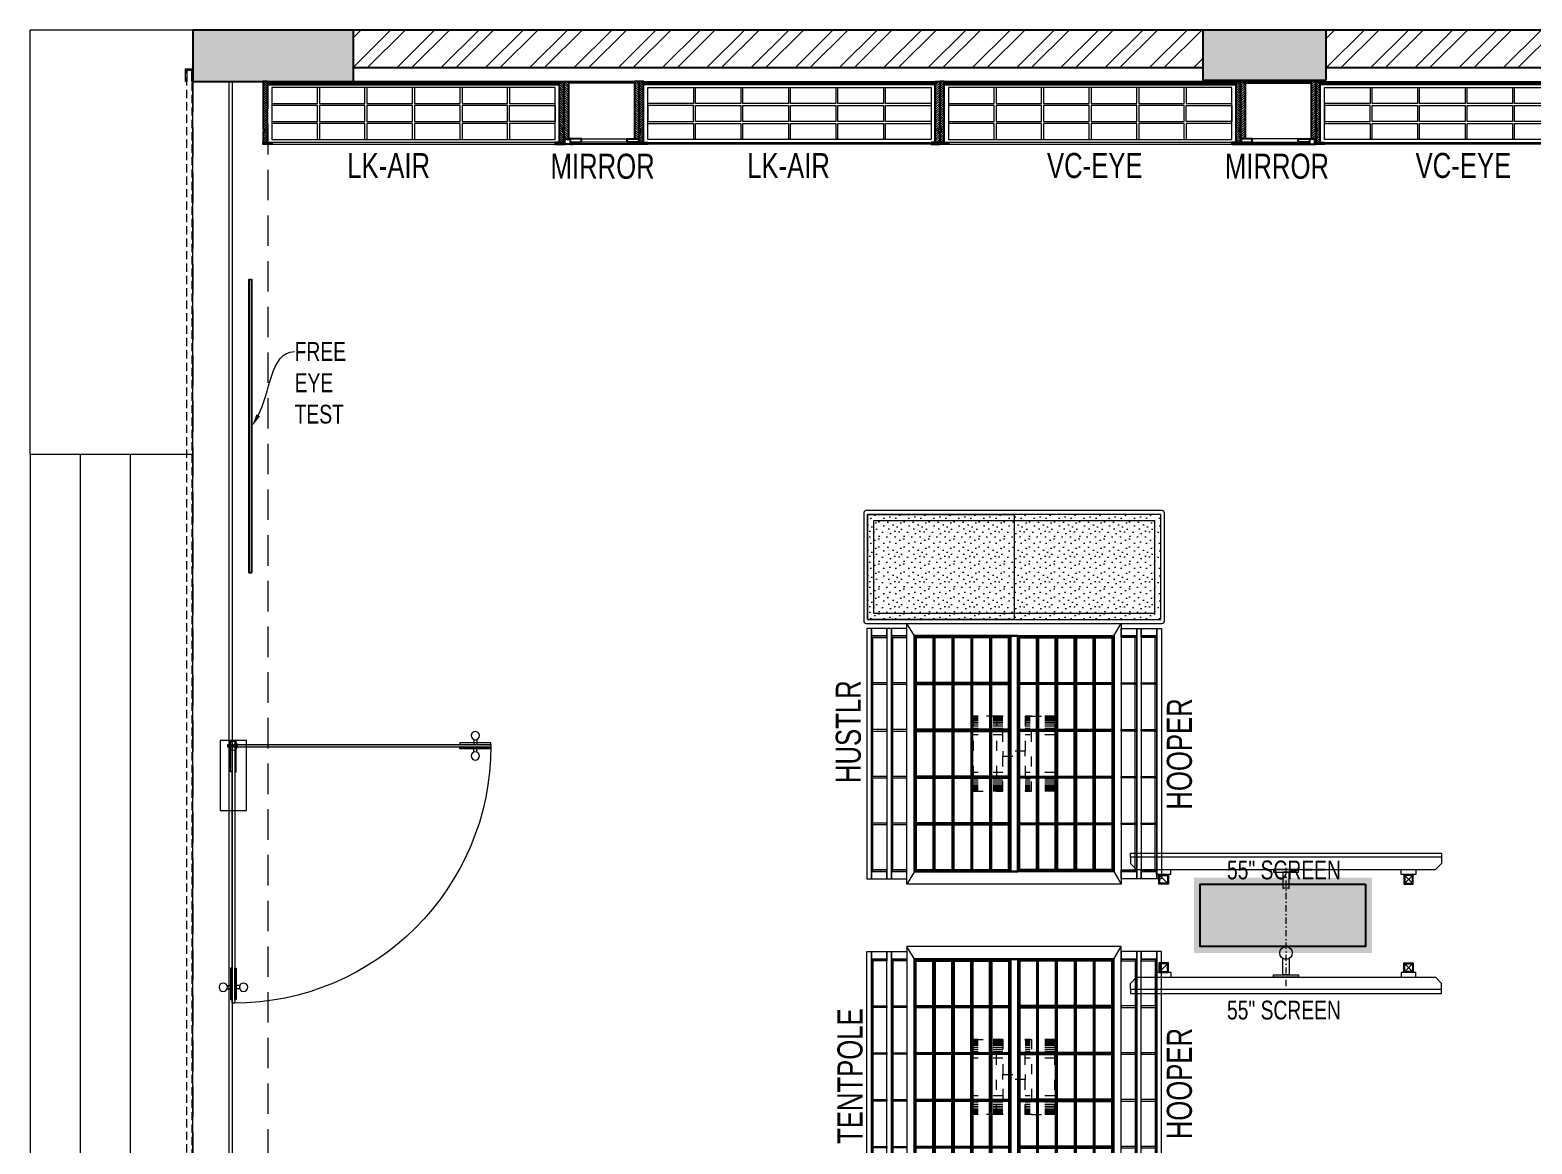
# Model space of a CAD drawing. Header units: feet. Extents: x 9718581 to 9729331, y -7058915 to -7051384.
# Drawn here: x 9718581 to 9724574, y -7055831 to -7051385 of the extents above; entities that cross this region are included whole.
import ezdxf
from ezdxf import colors
from ezdxf.entities.mleader import LeaderData, LeaderLine
from ezdxf.math import Vec2, Vec3

# ---------------------------------------------------------------- set-up
doc = ezdxf.new("R2010")
doc.units = ezdxf.units.FT
doc.header["$LTSCALE"] = 33
doc.header["$MEASUREMENT"] = 0
for name, pattern in [('ACAD_ISO03W100', [30, 12, -18]), ('DASHDOT2', [0.5, 0.25, -0.125, 0, -0.125]), ('HIDDEN', [9.524999999999995, 6.349999999999997, -3.174999999999998]), ('HIDDEN2', [4.7624999999999975, 3.174999999999998, -1.587499999999999]), ('HIDDENX2', [0.75, 0.5, -0.25])]:
    doc.linetypes.add(name, pattern=pattern)
for name, color, linetype, lineweight in [('A-Glazing', 4, 'Continuous', 20), ('A-shutter', 8, 'Continuous', 18), ('A-WALL HATCH', 251, 'Continuous', 0), ('beam', 90, 'Continuous', 9), ('column hatch', 5, 'Continuous', 0), ('Glazing', 141, 'Continuous', 15), ('LENS-DIM', 252, 'Continuous', 5), ('LENS-HATCH', 251, 'Continuous', 5), ('LENS-TEXT', 31, 'Continuous', 5), ('LENS_DIMENSION', 193, 'Continuous', 0), ('LENS_TEXT', 31, 'Continuous', 5), ('LK-EQPMT', 3, 'Continuous', 18), ('LK-FF&E FLOOR', 1, 'Continuous', 9), ('LK-FF&E WALL', 1, 'Continuous', 9), ('LK-IT', 3, 'Continuous', 18), ('LK-MIRROR', 133, 'Continuous', 13), ('LN-ELEVATION-1', 81, 'Continuous', 25), ('LN-ELEVATION-2', 103, 'Continuous', 20), ('LN-ELEVATION-3', 125, 'Continuous', 18), ('LN-ELEVATION-4', 145, 'Continuous', 13), ('LN-ELEVATION-5', 167, 'Continuous', 5), ('LN-HATCH', 251, 'Continuous', 0), ('PLANO-TXT', 252, 'Continuous', 5), ('rolling shutter', 1, 'Continuous', 5), ('Steps', 4, 'Continuous', 9)]:
    doc.layers.add(name, color=color, linetype=linetype, lineweight=lineweight)
doc.layers.add('A-WALL', color=1, linetype='Continuous')
doc.layers.add('column', color=10, linetype='Continuous')
doc.styles.add('LK TXT', font='GILC____.TTF', dxfattribs={"height": 100})
doc.styles.get("Standard").update_dxf_attribs({"font": 'GILC____.TTF'})
pattern_1 = [(45, (7858054.083674966, 3504049.203216764), (-4.490128060534575, 4.490128060534575), [])]

# ---------------------------------------------------------------- blocks, each defined once
blk = doc.blocks.new('*U34')
at = {"layer": 'A-shutter', "color": 5, "ltscale": 10}
for points in [[(41037660.43621528, -1561539.224195756), (41037660.43621535, -1561544.224195756), (41037615.43621534, -1561544.224196196), (41037615.43621554, -1561564.224196195), (41037660.43621553, -1561564.224195763), (41037660.43621558, -1561569.224195756), (41037610.43621558, -1561569.22419624), (41037610.43621528, -1561539.22419624)], [(41043968.43621528, -1561539.224195756), (41043968.43621523, -1561544.224195756), (41044013.43621523, -1561544.224196196), (41044013.43621503, -1561564.224196195), (41043968.43621503, -1561564.224195763), (41043968.43621499, -1561569.224195756), (41044018.43621499, -1561569.22419624), (41044018.43621528, -1561539.22419624)]]:
    blk.add_lwpolyline(points, close=True, dxfattribs=at)
at = {"layer": 'A-shutter', "color": 5, "linetype": 'HIDDENX2', "ltscale": 2}
blk.add_lwpolyline([(41037615.43621515, -1561544.224196389), (41037615.43621534, -1561564.224196389), (41044013.43621523, -1561564.224191636), (41044013.43621503, -1561544.224191635)], close=True, dxfattribs=at)
blk = doc.blocks.new('A$C1e310292')
at = {"layer": 'A-WALL HATCH'}
h = blk.add_hatch(dxfattribs=at)
h.set_pattern_fill('ANSI32', color=256, scale=333)
h.set_pattern_definition([(45, (-4280815.400239313, 5463905.176563238), (-88.29995930067012, 88.29995930067012), []), (45, (-4280756.533599877, 5463905.176563238), (-88.29995930067012, 88.29995930067012), [])])
h.paths.add_polyline_path([(-450, 0), (-450, 150), (-4635, 150), (-4635, 0)])
h.paths.add_polyline_path([(-4845, 807), (-4845, 415), (-4695, 415), (-4695, 957), (-8290, 957), (-8290, 807)])
h.paths.add_polyline_path([(0, 210), (0, 3920), (-150, 3920), (-150, 210)])
h.paths.add_polyline_path([(0, 4170), (0, 5835), (-150, 5835), (-150, 4170)])
h.paths.add_polyline_path([(-456, 7380), (-456, 7530), (-4408, 7530), (-4408, 7380)])
h.paths.add_polyline_path([(-4900, 7380), (-4900, 7530), (-8290, 7530), (-8290, 7380)])
at = {"layer": 'column hatch'}
h = blk.add_hatch(color=251, dxfattribs=at)
h.dxf.hatch_style = 1
h.paths.add_polyline_path([(-4251, 3872), (-4251, 4122), (-4911, 4122), (-4911, 3872)])
h.paths.add_polyline_path([(0, 3920), (0, 4170), (-465, 4170), (-465, 3920)])
h.paths.add_polyline_path([(0, 0), (0, 210), (-450, 210), (-450, 0)])
h.paths.add_polyline_path([(-4635, 0), (-4635, 415), (-4845, 415), (-4845, 0)])
h.paths.add_polyline_path([(-8290, 807), (-8290, 1017), (-8930, 1017), (-8930, 807)])
h.paths.add_polyline_path([(-8290, 7325), (-8290, 7530), (-8930, 7530), (-8930, 7325)])
h.paths.add_polyline_path([(-4408, 7330), (-4408, 7530), (-4900, 7530), (-4900, 7330)])
at = {"layer": 'A-WALL'}
for p, q in [((0, 7530), (-8930, 7530)), ((-8290, 7380), (-4900, 7380)), ((-4408, 7380), (-456, 7380))]:
    blk.add_line(p, q, dxfattribs=at)
at = {"layer": 'beam', "linetype": 'HIDDEN', "ltscale": 0.58}
blk.add_lwpolyline([(-8930, 1017), (-8630, 1017), (-8630, 7325), (-8930, 7325)], close=True, dxfattribs=at)
at = {"layer": 'column'}
for p, q in [((-8930, 7530), (-8930, 7325)), ((-8290, 7325), (-8290, 7530)), ((-4900, 7530), (-4900, 7330)), ((-4408, 7330), (-4408, 7530)), ((-8930, 7325), (-8290, 7325)), ((-4900, 7330), (-4408, 7330))]:
    blk.add_line(p, q, dxfattribs=at)
blk.add_lwpolyline([(-4251, 4122), (-4251, 3872), (-4911, 3872), (-4911, 4122)], close=True, dxfattribs=at)
at = {"layer": 'Steps'}
for p, q in [((-9580, 5836.5), (-9580, 7530)), ((-8930, 7530), (-9580, 7530)), ((-8930, 1017), (-8930, 7325)), ((-9580, 5836.5), (-9580, 2241.5)), ((-8930, 5836.5), (-9580, 5836.5)), ((-9380, 5836.5), (-9380, 2241.5)), ((-9180, 5836.5), (-9180, 2241.5))]:
    blk.add_line(p, q, dxfattribs=at)
at = {"layer": 'rolling shutter', "color": 2, "xscale": -1, "rotation": 269.9999999999481}
blk.add_blockref('*U34', (1552609.224158607, -41036643.43621669), dxfattribs=at)
blk = doc.blocks.new('Entrance Door')
at = {"layer": 'Glazing', "ltscale": 111}
blk.add_hatch(color=256, dxfattribs=at).paths.add_polyline_path([(17.99099473876413, -34.75129568565171), (17.99099471291993, -1235.012101864617), (29.99849322240334, -1235.012195329997), (29.99849322240334, -34.75138915103162)])
at = {"layer": 'Glazing'}
for p, q in [((29.99849322240334, -54.24734310340136), (17.99099473806563, -66.24716577748768)), ((1117.775263165938, -31.3346381203155), (1117.775025084265, -54.25531062064692)), ((1117.775263165938, -89.17729233740828), (1117.775025084265, -66.25661983713508)), ((1132.77213879826, -31.33470794110326), (1132.771900715655, -54.25546639628009)), ((1132.77213879826, -89.17722251662055), (1132.771900715655, -66.2564640614437))]:
    blk.add_line(p, q, dxfattribs=at)
at = {"layer": 'Glazing', "ltscale": 44}
for p, q in [((-4.928782706614583, -1156.278586057422), (17.99197574856225, -1156.278824140027)), ((52.91827064182143, -1156.278586057422), (29.99751218652818, -1156.278824140027)), ((-4.928852527402341, -1171.275461689627), (17.99181997287087, -1171.2756997713)), ((52.9183404626092, -1171.275461689627), (29.99766796233598, -1171.2756997713))]:
    blk.add_line(p, q, dxfattribs=at)
at = {"layer": 'Glazing'}
for points in [[(319.9964879566105, -120.4965872626635), (-0.0010125414701179, -120.4940636975807), (0, 0), (319.9975004981971, -0.0025235651992261)], [(-0.0005530033959076, -66.24703149788547), (142.4697654945776, -66.24851136631332), (142.4696876067901, -73.7469491820084), (-0.0006308857118711, -73.74493611505022)], [(-0.000459537957795, -54.24703149817651), (142.4698589600157, -54.24851136654615), (142.4699368478032, -46.75007355085108), (-0.0003816557582468, -46.74912688095355)], [(1180.761804669629, -66.25596487795701), (1038.291486171656, -66.25448500947095), (1038.291408283869, -73.75292282516602), (1180.76172678743, -73.75386949512176)], [(1180.761898134951, -54.25596522906563), (1038.291579637094, -54.25448536057956), (1038.291657524765, -46.75604754488449), (1180.761976017267, -46.75806061184267)]]:
    blk.add_lwpolyline(points, close=True, dxfattribs=at)
at = {"layer": 'Glazing', "ltscale": 222}
blk.add_lwpolyline([(-1.50121477281209, -66.24702211975818), (1198.759591404232, -66.24725445284275), (1198.75968486967, -54.247254453192), (-1.501121307373978, -54.24702212004922)], close=True, dxfattribs=at)
at = {"layer": 'Glazing', "ltscale": 111}
blk.add_lwpolyline([(17.99099473876413, -34.75129568565171), (17.99099471291993, -1235.012101864617), (29.99849322240334, -1235.012195329997), (29.99849322240334, -34.75138915103162)], close=True, dxfattribs=at)
at = {"layer": 'Glazing', "ltscale": 44}
for points in [[(17.99247458123136, -1092.541783366585), (17.99099471291993, -1235.012101864617), (10.49255689710844, -1235.012023976829), (10.49456996412482, -1092.541705484386)], [(29.99701335385907, -1092.541783366585), (29.99849322240334, -1235.012101864617), (37.49693103798199, -1235.012023976829), (37.49491797096562, -1092.541705484386)]]:
    blk.add_lwpolyline(points, close=True, dxfattribs=at)
at = {"layer": 'Glazing'}
for centre, radius in [((1125.273782239877, -13.88121893891366), 18.99604246742586), ((23.99449473957066, -58.74634342861828), 19.75098521342749), ((1125.273782239877, -106.6307115188101), 18.99604246742586)]:
    blk.add_circle(centre, radius, dxfattribs=at)
at = {"layer": 'Glazing', "ltscale": 44}
for centre in [(-22.38227170880418, -1163.77694261563), (70.37175964389462, -1163.77694261563)]:
    blk.add_circle(centre, 18.99604246742586, dxfattribs=at)
at = {"layer": 'Glazing', "ltscale": 222}
blk.add_arc((23.99474398011808, -60.24725444044452), 1174.764894121221, 270, 359.9995537331821, dxfattribs=at)
blk = doc.blocks.new('MIRROR')
at = {"layer": 'LN-HATCH', "ltscale": 0.5}
h = blk.add_hatch(dxfattribs=at)
h.set_pattern_fill('ANSI31', color=256, scale=2)
h.set_pattern_definition([(45, (4060433.741624544, 1708720.786904081), (-4.490128060534575, 4.490128060534575), [])])
h.paths.add_polyline_path([(212.944788963403, 101.3407590774622), (230.944788963403, 101.3407590774622), (230.944788963403, -127.6592409225377), (212.944788963403, -127.6592409225377)])
h.paths.add_polyline_path([(230.944788963403, 95.34075907746227), (494.9447889634027, 95.34075907746227), (494.9447889634027, 101.3407590774622), (230.944788963403, 101.3407590774622)])
h.paths.add_polyline_path([(512.9447889634027, 101.3407590774622), (494.9447889634027, 101.3407590774622), (494.9447889634027, -127.6592409225377), (512.9447889634027, -127.6592409225377)])
at = {"layer": 'Defpoints'}
blk.add_lwpolyline([(512.9447889634027, 101.3407590774622), (212.944788963403, 101.3407590774622), (212.944788963403, -148.6592409225377), (512.9447889634027, -148.6592409225377)], close=True, dxfattribs=at)
at = {"layer": 'LN-ELEVATION-1'}
for points in [[(212.944788963403, 101.3407590774622), (230.944788963403, 101.3407590774622), (230.944788963403, -127.6592409225377), (212.944788963403, -127.6592409225377)], [(230.944788963403, 95.34075907746227), (494.9447889634027, 95.34075907746227), (494.9447889634027, 101.3407590774622), (230.944788963403, 101.3407590774622)], [(512.9447889634027, 101.3407590774622), (494.9447889634027, 101.3407590774622), (494.9447889634027, -127.6592409225377), (512.9447889634027, -127.6592409225377)], [(259.944788963403, -141.6592409225377), (259.944788963403, -127.6592409225377), (214.944788963403, -127.6592409225377), (214.944788963403, -148.6592409225377), (223.944788963403, -148.6592409225377), (223.944788963403, -147.1592409225377), (216.444788963403, -147.1592409225377), (216.444788963403, -141.6592409225377)], [(442.944788963403, -141.6592409225377), (442.944788963403, -127.6592409225377), (487.9447889634028, -127.6592409225377), (487.9447889634028, -148.6592409225377), (478.9447889634026, -148.6592409225377), (478.9447889634026, -147.1592409225377), (486.4447889634027, -147.1592409225377), (486.4447889634027, -141.6592409225377)], [(504.944788963403, -148.6592409225377), (504.944788963403, -147.1592409225377), (509.444788963403, -147.1592409225377), (509.444788963403, -129.1592409225377), (487.9447889634028, -129.1592409225377), (487.9447889634028, -127.6592409225377), (510.9447889634028, -127.6592409225377), (510.9447889634028, -148.6592409225377)]]:
    blk.add_lwpolyline(points, close=True, dxfattribs=at)
at = {"layer": 'LN-ELEVATION-2', "color": 4, "lineweight": 0}
blk.add_lwpolyline([(216.444788963403, -141.6592409225377), (486.4447889634027, -141.6592409225377), (486.4447889634027, -147.1592409225377), (216.444788963403, -147.1592409225377)], close=True, dxfattribs=at)
at = {"layer": 'LN-ELEVATION-2'}
blk.add_lwpolyline([(259.944788963403, -141.6592409225377), (442.944788963403, -141.6592409225377), (442.944788963403, -127.6592409225377), (259.944788963403, -127.6592409225377)], close=True, dxfattribs=at)
at = {"layer": 'LN-ELEVATION-4', "ltscale": 0.5}
blk.add_line((478.9447889634026, -148.6592409225377), (223.944788963403, -148.6592409225377), dxfattribs=at)
blk = doc.blocks.new('ffgd')
at = {"layer": 'LN-ELEVATION-4', "linetype": 'ACAD_ISO03W100', "ltscale": 0.1}
blk.add_lwpolyline([(0, 47.31184294237753), (0, -41.46233547315932), (-20, -41.46233547315932), (-20, 47.31184294237753)], close=True, dxfattribs=at)
at = {"layer": 'LN-ELEVATION-5', "linetype": 'ACAD_ISO03W100', "ltscale": 0.1}
for p, q in [((-159.8999999999068, 165.715584376594), (-159.8999999999068, 47.31184294237753)), ((-159.6999999997206, 165.715584376594), (-159.6999999997206, 47.31184294237753)), ((-159.3999999999068, 165.715584376594), (-159.3999999999068, 47.31184294237753)), ((-159, 165.715584376594), (-159, 47.31184294237753)), ((-158.5, 165.715584376594), (-158.5, 47.31184294237753)), ((-157.8999999999068, 165.715584376594), (-157.8999999999068, 47.31184294237753)), ((-157.1000000000931, 165.715584376594), (-157.1000000000931, 47.31184294237753)), ((-156.1000000000931, 165.715584376594), (-156.1000000000931, 47.31184294237753)), ((-154.1000000000931, 165.715584376594), (-154.1000000000931, 47.31184294237753)), ((-151.1000000000931, 165.715584376594), (-151.1000000000931, 47.31184294237753)), ((-146.1000000000931, 165.715584376594), (-146.1000000000931, 47.31184294237753)), ((-141.1000000000931, 165.715584376594), (-141.1000000000931, 47.31184294237753)), ((-135.1000000000931, 165.715584376594), (-135.1000000000931, 47.31184294237753)), ((-128.1000000000931, 165.715584376594), (-128.1000000000931, 47.31184294237753)), ((-120.1000000000931, 165.715584376594), (-120.1000000000931, 47.31184294237753)), ((-111.1000000000931, 165.715584376594), (-111.1000000000931, 47.31184294237753)), ((-102.1000000000931, 165.715584376594), (-102.1000000000931, 47.31184294237753)), ((-85, 165.715584376594), (-85, 47.31184294237753)), ((65, 165.715584376594), (65, 47.31184294237753)), ((82.10000000009315, 165.715584376594), (82.10000000009315, 47.31184294237753)), ((91.10000000009312, 165.715584376594), (91.10000000009312, 47.31184294237753)), ((100.1000000000931, 165.715584376594), (100.1000000000931, 47.31184294237753)), ((108.1000000000931, 165.715584376594), (108.1000000000931, 47.31184294237753)), ((115.1000000000931, 165.715584376594), (115.1000000000931, 47.31184294237753)), ((121.1000000000931, 165.715584376594), (121.1000000000931, 47.31184294237753)), ((126.1000000000931, 165.715584376594), (126.1000000000931, 47.31184294237753)), ((131.1000000000931, 165.715584376594), (131.1000000000931, 47.31184294237753)), ((134.1000000000931, 165.715584376594), (134.1000000000931, 47.31184294237753)), ((136.1000000000931, 165.715584376594), (136.1000000000931, 47.31184294237753)), ((137.1000000000931, 165.715584376594), (137.1000000000931, 47.31184294237753)), ((137.8999999999068, 165.715584376594), (137.8999999999068, 47.31184294237753)), ((138.5, 165.715584376594), (138.5, 47.31184294237753)), ((139, 165.715584376594), (139, 47.31184294237753)), ((139.3999999999067, 165.715584376594), (139.3999999999067, 47.31184294237753)), ((139.6999999997206, 165.715584376594), (139.6999999997206, 47.31184294237753)), ((139.8999999999068, 165.715584376594), (139.8999999999068, 47.31184294237753)), ((-159.8999999999068, -41.46233547315932), (-159.8999999999068, -159.8660769073758)), ((-159.6999999997206, -41.46233547315932), (-159.6999999997206, -159.8660769073758)), ((-159.3999999999068, -41.46233547315932), (-159.3999999999068, -159.8660769073758)), ((-159, -41.46233547315932), (-159, -159.8660769073758)), ((-158.5, -41.46233547315932), (-158.5, -159.8660769073758)), ((-157.8999999999068, -41.46233547315932), (-157.8999999999068, -159.8660769073758)), ((-157.1000000000931, -41.46233547315932), (-157.1000000000931, -159.8660769073758)), ((-156.1000000000931, -41.46233547315932), (-156.1000000000931, -159.8660769073758)), ((-154.1000000000931, -41.46233547315932), (-154.1000000000931, -159.8660769073758)), ((-151.1000000000931, -41.46233547315932), (-151.1000000000931, -159.8660769073758)), ((-146.1000000000931, -41.46233547315932), (-146.1000000000931, -159.8660769073758)), ((-141.1000000000931, -41.46233547315932), (-141.1000000000931, -159.8660769073758)), ((-135.1000000000931, -41.46233547315932), (-135.1000000000931, -159.8660769073758)), ((-128.1000000000931, -41.46233547315932), (-128.1000000000931, -159.8660769073758)), ((-120.1000000000931, -41.46233547315932), (-120.1000000000931, -159.8660769073758)), ((-111.1000000000931, -41.46233547315932), (-111.1000000000931, -159.8660769073758)), ((-102.1000000000931, -41.46233547315932), (-102.1000000000931, -159.8660769073758)), ((-85, -41.46233547315932), (-85, -159.8660769073758)), ((65, -41.46233547315932), (65, -159.8660769073758)), ((82.10000000009315, -41.46233547315932), (82.10000000009315, -159.8660769073758)), ((91.10000000009312, -41.46233547315932), (91.10000000009312, -159.8660769073758)), ((100.1000000000931, -41.46233547315932), (100.1000000000931, -159.8660769073758)), ((108.1000000000931, -41.46233547315932), (108.1000000000931, -159.8660769073758)), ((115.1000000000931, -41.46233547315932), (115.1000000000931, -159.8660769073758)), ((121.1000000000931, -41.46233547315932), (121.1000000000931, -159.8660769073758)), ((126.1000000000931, -41.46233547315932), (126.1000000000931, -159.8660769073758)), ((131.1000000000931, -41.46233547315932), (131.1000000000931, -159.8660769073758)), ((134.1000000000931, -41.46233547315932), (134.1000000000931, -159.8660769073758)), ((136.1000000000931, -41.46233547315932), (136.1000000000931, -159.8660769073758)), ((137.1000000000931, -41.46233547315932), (137.1000000000931, -159.8660769073758)), ((137.8999999999068, -41.46233547315932), (137.8999999999068, -159.8660769073758)), ((138.5, -41.46233547315932), (138.5, -159.8660769073758)), ((139, -41.46233547315932), (139, -159.8660769073758)), ((139.3999999999067, -41.46233547315932), (139.3999999999067, -159.8660769073758)), ((139.6999999997206, -41.46233547315932), (139.6999999997206, -159.8660769073758)), ((139.8999999999068, -41.46233547315932), (139.8999999999068, -159.8660769073758))]:
    blk.add_line(p, q, dxfattribs=at)
for points in [[(140, 72.9897628070321), (140, 165.715584376594), (-160, 165.715584376594), (-160, 72.9897628070321)], [(140, -67.14025533781387), (140, -159.8660769073758), (-160, -159.8660769073758), (-160, -67.14025533781387)]]:
    blk.add_lwpolyline(points, dxfattribs=at)
for points in [[(140, 72.9897628070321), (140, 47.31184294237753), (-160, 47.31184294237753), (-160, 72.9897628070321)], [(140, -41.46233547315932), (140, -67.14025533781387), (-160, -67.14025533781387), (-160, -41.46233547315932)]]:
    blk.add_lwpolyline(points, close=True, dxfattribs=at)
blk = doc.blocks.new('EURO 1040 x 1175')
at = {"layer": 'LN-ELEVATION-1'}
for points in [[(-470, -327.434990927577), (470, -327.434990927577), (470, 467.5650090724229), (-470, 467.5650090724229)], [(-470, 85.06500907242298), (470, 85.06500907242298), (470, 467.5650090724229), (-470, 467.5650090724229)], [(-283.2000000029802, 85.06500907242298), (-277.2000000029802, 85.06500907242298), (-277.2000000029802, 467.5650090724229), (-283.2000000029802, 467.5650090724229)], [(-96.40000000596046, 85.06500907242298), (-90.40000000596045, 85.06500907242298), (-90.40000000596045, 467.5650090724229), (-96.40000000596046, 467.5650090724229)], [(90.3999999910593, 85.06500907242298), (96.3999999910593, 85.06500907242298), (96.3999999910593, 467.5650090724229), (90.3999999910593, 467.5650090724229)], [(277.1999999880791, 85.06500907242298), (283.1999999880791, 85.06500907242298), (283.1999999880791, 467.5650090724229), (277.1999999880791, 467.5650090724229)], [(-470.0000000149008, 386.565009072423), (-283.2000000029802, 386.565009072423), (-283.2000000029802, 392.565009072423), (-470.0000000149008, 392.565009072423)], [(-277.2000000178814, 386.565009072423), (-96.40000000596046, 386.565009072423), (-96.40000000596046, 392.565009072423), (-277.2000000178814, 392.565009072423)], [(-90.40000002086165, 386.565009072423), (90.3999999910593, 386.565009072423), (90.3999999910593, 392.565009072423), (-90.40000002086165, 392.565009072423)], [(96.39999997615817, 386.565009072423), (277.1999999880791, 386.565009072423), (277.1999999880791, 392.565009072423), (96.39999997615817, 392.565009072423)], [(283.1999999880791, 386.565009072423), (470, 386.565009072423), (470, 392.565009072423), (283.1999999880791, 392.565009072423)], [(-470.0000000149008, 311.190009072423), (-283.2000000029802, 311.190009072423), (-283.2000000029802, 317.190009072423), (-470.0000000149008, 317.190009072423)], [(-277.2000000178814, 311.190009072423), (-96.40000000596046, 311.190009072423), (-96.40000000596046, 317.190009072423), (-277.2000000178814, 317.190009072423)], [(-90.40000002086165, 311.190009072423), (90.3999999910593, 311.190009072423), (90.3999999910593, 317.190009072423), (-90.40000002086165, 317.190009072423)], [(96.39999997615817, 311.190009072423), (277.1999999880791, 311.190009072423), (277.1999999880791, 317.190009072423), (96.39999997615817, 317.190009072423)], [(283.1999999880791, 311.190009072423), (470, 311.190009072423), (470, 317.190009072423), (283.1999999880791, 317.190009072423)], [(-470.0000000149008, 235.815009072423), (-283.2000000029802, 235.815009072423), (-283.2000000029802, 241.815009072423), (-470.0000000149008, 241.815009072423)], [(-277.2000000178814, 235.815009072423), (-96.40000000596046, 235.815009072423), (-96.40000000596046, 241.815009072423), (-277.2000000178814, 241.815009072423)], [(-90.40000002086165, 235.815009072423), (90.3999999910593, 235.815009072423), (90.3999999910593, 241.815009072423), (-90.40000002086165, 241.815009072423)], [(96.39999997615817, 235.815009072423), (277.1999999880791, 235.815009072423), (277.1999999880791, 241.815009072423), (96.39999997615817, 241.815009072423)], [(283.1999999880791, 235.815009072423), (470, 235.815009072423), (470, 241.815009072423), (283.1999999880791, 241.815009072423)], [(-470.0000000149008, 160.440009072423), (-283.2000000029802, 160.440009072423), (-283.2000000029802, 166.440009072423), (-470.0000000149008, 166.440009072423)], [(-277.2000000178814, 160.440009072423), (-96.40000000596046, 160.440009072423), (-96.40000000596046, 166.440009072423), (-277.2000000178814, 166.440009072423)], [(-90.40000002086165, 160.440009072423), (90.3999999910593, 160.440009072423), (90.3999999910593, 166.440009072423), (-90.40000002086165, 166.440009072423)], [(96.39999997615817, 160.440009072423), (277.1999999880791, 160.440009072423), (277.1999999880791, 166.440009072423), (96.39999997615817, 166.440009072423)], [(283.1999999880791, 160.440009072423), (470, 160.440009072423), (470, 166.440009072423), (283.1999999880791, 166.440009072423)], [(-470, 85.06500907242298), (470, 85.06500907242298), (470, 55.06500907242298), (-470, 55.06500907242298)], [(-470, 55.06500907242298), (470, 55.06500907242298), (470, -327.434990927577), (-470, -327.434990927577)], [(-283.2000000029802, 55.06500907242298), (-277.2000000029802, 55.06500907242298), (-277.2000000029802, -327.434990927577), (-283.2000000029802, -327.434990927577)], [(-96.40000000596046, 55.06500907242298), (-90.40000000596045, 55.06500907242298), (-90.40000000596045, -327.434990927577), (-96.40000000596046, -327.434990927577)], [(90.3999999910593, 55.06500907242298), (96.3999999910593, 55.06500907242298), (96.3999999910593, -327.434990927577), (90.3999999910593, -327.434990927577)], [(277.1999999880791, 55.06500907242298), (283.1999999880791, 55.06500907242298), (283.1999999880791, -327.434990927577), (277.1999999880791, -327.434990927577)], [(-470.0000000149008, -20.30999092757702), (-283.2000000029802, -20.30999092757702), (-283.2000000029802, -26.30999092757702), (-470.0000000149008, -26.30999092757702)], [(-277.2000000178814, -20.30999092757702), (-96.40000000596046, -20.30999092757702), (-96.40000000596046, -26.30999092757702), (-277.2000000178814, -26.30999092757702)], [(-90.40000002086165, -20.30999092757702), (90.3999999910593, -20.30999092757702), (90.3999999910593, -26.30999092757702), (-90.40000002086165, -26.30999092757702)], [(96.39999997615817, -20.30999092757702), (277.1999999880791, -20.30999092757702), (277.1999999880791, -26.30999092757702), (96.39999997615817, -26.30999092757702)], [(283.1999999880791, -20.30999092757702), (470, -20.30999092757702), (470, -26.30999092757702), (283.1999999880791, -26.30999092757702)], [(-470.0000000149008, -95.68499092757702), (-283.2000000029802, -95.68499092757702), (-283.2000000029802, -101.684990927577), (-470.0000000149008, -101.684990927577)], [(-277.2000000178814, -95.68499092757702), (-96.40000000596046, -95.68499092757702), (-96.40000000596046, -101.684990927577), (-277.2000000178814, -101.684990927577)], [(-90.40000002086165, -95.68499092757702), (90.3999999910593, -95.68499092757702), (90.3999999910593, -101.684990927577), (-90.40000002086165, -101.684990927577)], [(96.39999997615817, -95.68499092757702), (277.1999999880791, -95.68499092757702), (277.1999999880791, -101.684990927577), (96.39999997615817, -101.684990927577)], [(283.1999999880791, -95.68499092757702), (470, -95.68499092757702), (470, -101.684990927577), (283.1999999880791, -101.684990927577)], [(-470.0000000149008, -171.059990927577), (-283.2000000029802, -171.059990927577), (-283.2000000029802, -177.059990927577), (-470.0000000149008, -177.059990927577)], [(-277.2000000178814, -171.059990927577), (-96.40000000596046, -171.059990927577), (-96.40000000596046, -177.059990927577), (-277.2000000178814, -177.059990927577)], [(-90.40000002086165, -171.059990927577), (90.3999999910593, -171.059990927577), (90.3999999910593, -177.059990927577), (-90.40000002086165, -177.059990927577)], [(96.39999997615817, -171.059990927577), (277.1999999880791, -171.059990927577), (277.1999999880791, -177.059990927577), (96.39999997615817, -177.059990927577)], [(283.1999999880791, -171.059990927577), (470, -171.059990927577), (470, -177.059990927577), (283.1999999880791, -177.059990927577)], [(-470.0000000149008, -246.434990927577), (-283.2000000029802, -246.434990927577), (-283.2000000029802, -252.434990927577), (-470.0000000149008, -252.434990927577)], [(-277.2000000178814, -246.434990927577), (-96.40000000596046, -246.434990927577), (-96.40000000596046, -252.434990927577), (-277.2000000178814, -252.434990927577)], [(-90.40000002086165, -246.434990927577), (90.3999999910593, -246.434990927577), (90.3999999910593, -252.434990927577), (-90.40000002086165, -252.434990927577)], [(96.39999997615817, -246.434990927577), (277.1999999880791, -246.434990927577), (277.1999999880791, -252.434990927577), (96.39999997615817, -252.434990927577)], [(283.1999999880791, -246.434990927577), (470, -246.434990927577), (470, -252.434990927577), (283.1999999880791, -252.434990927577)]]:
    blk.add_lwpolyline(points, close=True, dxfattribs=at)
for points in [[(-283.2000000029802, 461.5650090724228), (-464, 461.5650090724228), (-464, 317.190009072423)], [(-96.40000000596046, 461.5650090724228), (-277.2000000029802, 461.5650090724228)], [(90.3999999910593, 461.5650090724228), (-90.40000000596045, 461.5650090724228)], [(277.1999999880791, 461.5650090724228), (96.3999999910593, 461.5650090724228)], [(464, 317.190009072423), (464, 461.5650090724228), (283.1999999880791, 461.5650090724228)], [(-464, 311.190009072423), (-464, 241.815009072423)], [(464, 241.815009072423), (464, 311.190009072423)], [(-464, 235.815009072423), (-464, 166.440009072423)], [(464, 166.440009072423), (464, 235.815009072423)], [(-464, 160.440009072423), (-464, 91.06500907242297), (-283.2000000029802, 91.06500907242297)], [(283.1999999880791, 91.06500907242297), (464, 91.06500907242297), (464, 160.440009072423)], [(-277.2000000029802, 91.06500907242297), (-96.40000000596046, 91.06500907242297)], [(-90.40000000596045, 91.06500907242297), (90.3999999910593, 91.06500907242297)], [(96.3999999910593, 91.06500907242297), (277.1999999880791, 91.06500907242297)], [(-464, -20.30999092757702), (-464, 49.06500907242298), (-283.2000000029802, 49.06500907242298)], [(-277.2000000029802, 49.06500907242298), (-96.40000000596046, 49.06500907242298)], [(-90.40000000596045, 49.06500907242298), (90.3999999910593, 49.06500907242298)], [(96.3999999910593, 49.06500907242298), (277.1999999880791, 49.06500907242298)], [(283.1999999880791, 49.06500907242298), (464, 49.06500907242298), (464, -20.30999092757702)], [(-464, -95.68499092757702), (-464, -26.30999092757702)], [(464, -26.30999092757702), (464, -95.68499092757702)], [(-464, -171.059990927577), (-464, -101.684990927577)], [(464, -101.684990927577), (464, -171.059990927577)], [(-283.2000000029802, -321.434990927577), (-464, -321.434990927577), (-464, -177.059990927577)], [(464, -177.059990927577), (464, -321.434990927577), (283.1999999880791, -321.434990927577)], [(-96.40000000596046, -321.434990927577), (-277.2000000029802, -321.434990927577)], [(90.3999999910593, -321.434990927577), (-90.40000000596045, -321.434990927577)], [(277.1999999880791, -321.434990927577), (96.3999999910593, -321.434990927577)]]:
    blk.add_lwpolyline(points, dxfattribs=at)
at = {"layer": 'LN-ELEVATION-2'}
blk.add_lwpolyline([(-520, -357.434990927577), (520, -357.434990927577), (520, 497.5650090724228), (-520, 497.5650090724228)], close=True, dxfattribs=at)
for points in [[(-470, 467.5650090724229), (-520, 497.5650090724228)], [(470, 467.5650090724229), (520, 497.5650090724228)], [(-470, -327.434990927577), (-520, -357.434990927577)], [(470, -327.434990927577), (520, -357.434990927577)]]:
    blk.add_lwpolyline(points, dxfattribs=at)
at = {"layer": 'LN-ELEVATION-3'}
for points in [[(-500, 559.5650090724229), (500, 559.5650090724229), (500, 577.5650090724228), (-500, 577.5650090724228)], [(-500, 497.5650090724228), (-470, 497.5650090724228), (-470, 559.5650090724229), (-500, 559.5650090724229)], [(470, 497.5650090724228), (500, 497.5650090724228), (500, 559.5650090724229), (470, 559.5650090724229)], [(-500, -357.434990927577), (-470, -357.434990927577), (-470, -419.434990927577), (-500, -419.434990927577)], [(470, -357.434990927577), (500, -357.434990927577), (500, -419.434990927577), (470, -419.434990927577)], [(-500, -419.434990927577), (500, -419.434990927577), (500, -437.4349909275768), (-500, -437.4349909275768)]]:
    blk.add_lwpolyline(points, close=True, dxfattribs=at)
at = {"layer": 'LN-ELEVATION-4'}
for points in [[(-500, 639.5650090724228), (500, 639.5650090724228), (500, 657.565009072423), (-500, 657.565009072423)], [(-500, 577.5650090724228), (-470, 577.5650090724228), (-470, 639.5650090724228), (-500, 639.5650090724228)], [(470, 577.5650090724228), (500, 577.5650090724228), (500, 639.5650090724228), (470, 639.5650090724228)], [(-470, 497.5650090724228), (-464, 497.5650090724228), (-464, 559.5650090724229), (-470, 559.5650090724229)], [(-464, 553.565009072423), (-283.2000000029802, 553.565009072423), (-283.2000000029802, 559.5650090724229), (-464, 559.5650090724229)], [(-283.2000000029802, 497.5650090724228), (-277.2000000029802, 497.5650090724228), (-277.2000000029802, 559.5650090724229), (-283.2000000029802, 559.5650090724229)], [(-277.2000000029802, 553.565009072423), (-96.40000000596046, 553.565009072423), (-96.40000000596046, 559.5650090724229), (-277.2000000029802, 559.5650090724229)], [(-96.40000000596046, 497.5650090724228), (-90.40000000596045, 497.5650090724228), (-90.40000000596045, 559.5650090724229), (-96.40000000596046, 559.5650090724229)], [(-90.40000000596045, 553.565009072423), (90.3999999910593, 553.565009072423), (90.3999999910593, 559.5650090724229), (-90.40000000596045, 559.5650090724229)], [(90.3999999910593, 497.5650090724228), (96.3999999910593, 497.5650090724228), (96.3999999910593, 559.5650090724229), (90.3999999910593, 559.5650090724229)], [(96.3999999910593, 553.565009072423), (277.1999999880791, 553.565009072423), (277.1999999880791, 559.5650090724229), (96.3999999910593, 559.5650090724229)], [(277.1999999880791, 497.5650090724228), (283.1999999880791, 497.5650090724228), (283.1999999880791, 559.5650090724229), (277.1999999880791, 559.5650090724229)], [(283.1999999880791, 553.565009072423), (463.9999999850988, 553.565009072423), (463.9999999850988, 559.5650090724229), (283.1999999880791, 559.5650090724229)], [(464, 497.5650090724228), (470, 497.5650090724228), (470, 559.5650090724229), (464, 559.5650090724229)], [(-470, -357.434990927577), (-464, -357.434990927577), (-464, -419.434990927577), (-470, -419.434990927577)], [(-283.2000000029802, -357.434990927577), (-277.2000000029802, -357.434990927577), (-277.2000000029802, -419.434990927577), (-283.2000000029802, -419.434990927577)], [(-96.40000000596046, -357.434990927577), (-90.40000000596045, -357.434990927577), (-90.40000000596045, -419.434990927577), (-96.40000000596046, -419.434990927577)], [(90.3999999910593, -357.434990927577), (96.3999999910593, -357.434990927577), (96.3999999910593, -419.434990927577), (90.3999999910593, -419.434990927577)], [(277.1999999880791, -357.434990927577), (283.1999999880791, -357.434990927577), (283.1999999880791, -419.434990927577), (277.1999999880791, -419.434990927577)], [(464, -357.434990927577), (470, -357.434990927577), (470, -419.434990927577), (464, -419.434990927577)], [(-464, -413.4349909275768), (-283.2000000029802, -413.4349909275768), (-283.2000000029802, -419.434990927577), (-464, -419.434990927577)], [(-277.2000000029802, -413.4349909275768), (-96.40000000596046, -413.4349909275768), (-96.40000000596046, -419.434990927577), (-277.2000000029802, -419.434990927577)], [(-90.40000000596045, -413.4349909275768), (90.3999999910593, -413.4349909275768), (90.3999999910593, -419.434990927577), (-90.40000000596045, -419.434990927577)], [(96.3999999910593, -413.4349909275768), (277.1999999880791, -413.4349909275768), (277.1999999880791, -419.434990927577), (96.3999999910593, -419.434990927577)], [(283.1999999880791, -413.4349909275768), (463.9999999850988, -413.4349909275768), (463.9999999850988, -419.434990927577), (283.1999999880791, -419.434990927577)], [(-500, -437.4349909275768), (-470, -437.4349909275768), (-470, -499.4349909275769), (-500, -499.4349909275769)], [(470, -437.4349909275768), (500, -437.4349909275768), (500, -499.4349909275769), (470, -499.4349909275769)], [(-500, -499.4349909275769), (500, -499.4349909275769), (500, -517.434990927577), (-500, -517.434990927577)]]:
    blk.add_lwpolyline(points, close=True, dxfattribs=at)
at = {"layer": 'LN-ELEVATION-5'}
for points in [[(-470, 577.5650090724228), (-464, 577.5650090724228), (-464, 639.5650090724228), (-470, 639.5650090724228)], [(-464, 633.565009072423), (-283.2000000029802, 633.565009072423), (-283.2000000029802, 639.5650090724228), (-464, 639.5650090724228)], [(-283.2000000029802, 577.5650090724228), (-277.2000000029802, 577.5650090724228), (-277.2000000029802, 639.5650090724228), (-283.2000000029802, 639.5650090724228)], [(-277.2000000029802, 633.565009072423), (-96.40000000596046, 633.565009072423), (-96.40000000596046, 639.5650090724228), (-277.2000000029802, 639.5650090724228)], [(-96.40000000596046, 577.5650090724228), (-90.40000000596045, 577.5650090724228), (-90.40000000596045, 639.5650090724228), (-96.40000000596046, 639.5650090724228)], [(-90.40000000596045, 633.565009072423), (90.3999999910593, 633.565009072423), (90.3999999910593, 639.5650090724228), (-90.40000000596045, 639.5650090724228)], [(90.3999999910593, 577.5650090724228), (96.3999999910593, 577.5650090724228), (96.3999999910593, 639.5650090724228), (90.3999999910593, 639.5650090724228)], [(96.3999999910593, 633.565009072423), (277.1999999880791, 633.565009072423), (277.1999999880791, 639.5650090724228), (96.3999999910593, 639.5650090724228)], [(277.1999999880791, 577.5650090724228), (283.1999999880791, 577.5650090724228), (283.1999999880791, 639.5650090724228), (277.1999999880791, 639.5650090724228)], [(283.1999999880791, 633.565009072423), (463.9999999850988, 633.565009072423), (463.9999999850988, 639.5650090724228), (283.1999999880791, 639.5650090724228)], [(464, 577.5650090724228), (470, 577.5650090724228), (470, 639.5650090724228), (464, 639.5650090724228)], [(-470, -437.4349909275768), (-464, -437.4349909275768), (-464, -499.4349909275769), (-470, -499.4349909275769)], [(-283.2000000029802, -437.4349909275768), (-277.2000000029802, -437.4349909275768), (-277.2000000029802, -499.4349909275769), (-283.2000000029802, -499.4349909275769)], [(-96.40000000596046, -437.4349909275768), (-90.40000000596045, -437.4349909275768), (-90.40000000596045, -499.4349909275769), (-96.40000000596046, -499.4349909275769)], [(90.3999999910593, -437.4349909275768), (96.3999999910593, -437.4349909275768), (96.3999999910593, -499.4349909275769), (90.3999999910593, -499.4349909275769)], [(277.1999999880791, -437.4349909275768), (283.1999999880791, -437.4349909275768), (283.1999999880791, -499.4349909275769), (277.1999999880791, -499.4349909275769)], [(464, -437.4349909275768), (470, -437.4349909275768), (470, -499.4349909275769), (464, -499.4349909275769)], [(-464, -493.4349909275769), (-283.2000000029802, -493.4349909275769), (-283.2000000029802, -499.4349909275769), (-464, -499.4349909275769)], [(-277.2000000029802, -493.4349909275769), (-96.40000000596046, -493.4349909275769), (-96.40000000596046, -499.4349909275769), (-277.2000000029802, -499.4349909275769)], [(-90.40000000596045, -493.4349909275769), (90.3999999910593, -493.4349909275769), (90.3999999910593, -499.4349909275769), (-90.40000000596045, -499.4349909275769)], [(96.3999999910593, -493.4349909275769), (277.1999999880791, -493.4349909275769), (277.1999999880791, -499.4349909275769), (96.3999999910593, -499.4349909275769)], [(283.1999999880791, -493.4349909275769), (463.9999999850988, -493.4349909275769), (463.9999999850988, -499.4349909275769), (283.1999999880791, -499.4349909275769)]]:
    blk.add_lwpolyline(points, close=True, dxfattribs=at)
at = {"layer": 'LENS-DIM'}
blk.add_blockref('ffgd', (10, 67.14025533781387), dxfattribs=at)
blk = doc.blocks.new('VC HD 1200')
at = {"layer": 'LN-HATCH', "ltscale": 0.5}
h = blk.add_hatch(dxfattribs=at)
h.set_pattern_fill('ANSI31', color=256, scale=2)
h.set_pattern_definition([(45, (3760859.752907088, 1795248.935917533), (-4.490128060534575, 4.490128060534575), [])])
h.paths.add_polyline_path([(-1200, 250), (-1200, 60), (-1194, 60), (-1194, 50), (-1200, 50), (-1200, 6), (-1182, 6), (-1182, 250)])
h = blk.add_hatch(dxfattribs=at)
h.set_pattern_fill('ANSI31', color=256, scale=2)
h.set_pattern_definition(pattern_1)
h.paths.add_polyline_path([(0, 250), (0, 60), (-6, 60), (-6, 50), (0, 50), (0, 6), (-18, 6), (-18, 250)])
h = blk.add_hatch(dxfattribs=at)
h.set_pattern_fill('ANSI31', color=256, scale=2)
h.set_pattern_definition([(45, (7858047.083674965, 3504049.203216764), (-4.490128060534575, 4.490128060534575), [])])
h.paths.add_polyline_path([(-1165, 6), (-1165, 0), (-1200, 0), (-1200, 6)])
h = blk.add_hatch(dxfattribs=at)
h.set_pattern_fill('ANSI31', color=256, scale=2)
h.set_pattern_definition(pattern_1)
h.paths.add_polyline_path([(-28, 6), (-28, 0), (0, 0), (0, 6)])
at = {"layer": 'LN-ELEVATION-1', "ltscale": 0.5}
for points in [[(-1200, 250), (-1200, 60), (-1194, 60), (-1194, 50), (-1200, 50), (-1200, 6), (-1182, 6), (-1182, 250)], [(-18, 238), (-1182, 238), (-1182, 244), (-18, 244)], [(0, 250), (0, 60), (-6, 60), (-6, 50), (0, 50), (0, 6), (-18, 6), (-18, 250)], [(-1165, 6), (-1165, 0), (-1200, 0), (-1200, 6)], [(-35, 6), (-35, 0), (0, 0), (0, 6)]]:
    blk.add_lwpolyline(points, close=True, dxfattribs=at)
at = {"layer": 'LN-ELEVATION-3', "ltscale": 0.5}
for p, q in [((-1182, 250), (-18, 250)), ((-1165, 6), (-35, 6)), ((-35, 0), (-1165, 0))]:
    blk.add_line(p, q, dxfattribs=at)
for points in [[(-1165.000000000465, 226), (-35, 226), (-35, 18), (-1165.000000000465, 18)], [(-1165.000000000465, 226), (-983.3333333334886, 226), (-983.3333333334886, 162), (-1165.000000000465, 162)], [(-975.3333333334886, 226), (-793.6666666665112, 226), (-793.6666666665112, 162), (-975.3333333334886, 162)], [(-785.6666666665112, 226), (-603.9999999995342, 226), (-603.9999999995342, 162), (-785.6666666665112, 162)], [(-595.9999999995342, 226), (-414.3333333325572, 226), (-414.3333333325572, 162), (-595.9999999995342, 162)], [(-406.3333333325572, 226), (-224.6666666655801, 226), (-224.6666666655801, 162), (-406.3333333325572, 162)], [(-216.6666666655801, 226), (-34.99999999860302, 226), (-34.99999999860302, 162), (-216.6666666655801, 162)], [(-1165.000000000465, 90), (-983.3333333334886, 90), (-983.3333333334886, 154), (-1165.000000000465, 154)], [(-975.3333333334886, 154), (-793.6666666665112, 154), (-793.6666666665112, 90), (-975.3333333334886, 90)], [(-785.6666666665112, 154), (-603.9999999995342, 154), (-603.9999999995342, 90), (-785.6666666665112, 90)], [(-595.9999999995342, 154), (-414.3333333325572, 154), (-414.3333333325572, 90), (-595.9999999995342, 90)], [(-406.3333333325572, 154), (-224.6666666655801, 154), (-224.6666666655801, 90), (-406.3333333325572, 90)], [(-216.6666666655801, 154), (-34.99999999860302, 154), (-34.99999999860302, 90), (-216.6666666655801, 90)], [(-1165.000000000465, 82), (-983.3333333334886, 82), (-983.3333333334886, 18), (-1165.000000000465, 18)], [(-975.3333333334886, 82), (-793.6666666665112, 82), (-793.6666666665112, 18), (-975.3333333334886, 18)], [(-785.6666666665112, 82), (-603.9999999995342, 82), (-603.9999999995342, 18), (-785.6666666665112, 18)], [(-595.9999999995342, 82), (-414.3333333325572, 82), (-414.3333333325572, 18), (-595.9999999995342, 18)], [(-406.3333333325572, 82), (-224.6666666655801, 82), (-224.6666666655801, 18), (-406.3333333325572, 18)], [(-216.6666666655801, 82), (-34.99999999860302, 82), (-34.99999999860302, 18), (-216.6666666655801, 18)]]:
    blk.add_lwpolyline(points, close=True, dxfattribs=at)
blk = doc.blocks.new('2 seater bench')
at = {"layer": 'LENS-HATCH', "lineweight": 0}
h = blk.add_hatch(dxfattribs=at)
h.set_pattern_fill('STIP1', color=177, scale=100, angle=269.9999999999999, pattern_type=2)
h.set_pattern_definition([(270, (6617251.078707985, -170421.6063060569), (100, -1.516e-13), [0, -100]), (270, (6617235.078707984, -170433.6063060569), (100, -1.516e-13), [0, -100]), (270, (6617211.078707985, -170428.6063060569), (100, -1.516e-13), [0, -100]), (270, (6617188.078707985, -170463.6063060569), (100, -1.516e-13), [0, -100]), (270, (6617224.078707985, -170460.6063060569), (100, -1.516e-13), [0, -100]), (270, (6617248.078707985, -170487.6063060569), (100, -1.516e-13), [0, -100]), (270, (6617255.078707985, -170452.6063060569), (100, -1.516e-13), [0, -100]), (270, (6617214.078707985, -170494.6063060569), (100, -1.516e-13), [0, -100]), (270, (6617182.078707985, -170489.6063060569), (100, -1.516e-13), [0, -100]), (270, (6617167.078707985, -170415.6063060568), (100, -1.516e-13), [0, -100]), (270, (6617187.078707985, -170433.6063060569), (100, -1.516e-13), [0, -100]), (270, (6617168.078707984, -170447.6063060569), (100, -1.516e-13), [0, -100]), (270, (6617232.078707985, -170508.6063060569), (100, -1.516e-13), [0, -100]), (270, (6617207.078707984, -170476.6063060568), (100, -1.516e-13), [0, -100]), (270, (6617240.078707984, -170468.6063060569), (100, -1.516e-13), [0, -100]), (270, (6617231.078707984, -170485.6063060569), (100, -1.516e-13), [0, -100]), (270, (6617204.078707985, -170449.6063060568), (100, -1.516e-13), [0, -100]), (270, (6617258.078707984, -170477.6063060569), (100, -1.516e-13), [0, -100]), (270, (6617199.078707984, -170508.6063060569), (100, -1.516e-13), [0, -100]), (270, (6617169.078707985, -170505.6063060569), (100, -1.516e-13), [0, -100])])
h.paths.add_polyline_path([(585, 210), (0, 210), (0, -210), (585, -210)])
h.paths.add_polyline_path([(0, 245), (0, -210)])
h.paths.add_polyline_path([(-585, 210), (0, 210), (0, -210), (-585, -210)])
at = {"layer": 'LN-ELEVATION-2', "ltscale": 0.5}
for points in [[(-585, 210), (0, 210), (0, -210), (-585, -210)], [(585.0000000009313, 210), (0, 210), (0, -210), (585.0000000009313, -210)]]:
    blk.add_lwpolyline(points, close=True, dxfattribs=at)
at = {"layer": 'LN-ELEVATION-5', "ltscale": 0.5}
blk.add_lwpolyline([(590, 225), (-590, 225, 0.4142135623730951), (-600, 215), (-600, -215, 0.4142135623730951), (-590, -225), (590, -225, 0.4142135623730951), (600, -215), (600, 215, 0.4142135623730951)], format="xyb", close=True, dxfattribs=at)
blk.add_lwpolyline([(585, 210), (-585, 210), (-585, -210), (585, -210)], close=True, dxfattribs=at)
at = {"layer": 'LN-ELEVATION-5', "linetype": 'HIDDEN2', "ltscale": 11}
blk.add_lwpolyline([(-560, 185), (560.0000000009313, 185), (560.0000000009313, -185), (-560, -185)], close=True, dxfattribs=at)
blk = doc.blocks.new('55INCH')
at = {"layer": 'LK-EQPMT', "ltscale": 12}
for p, q in [((2111558.8162113, 1135690.450573809), (2111583.24744553, 1135690.450467438)), ((2111583.24744553, 1135690.450467438), (2111607.67857339, 1135666.019126837)), ((2111607.678786132, 1134473.881595297), (2111607.67857339, 1135666.019126837)), ((2111607.678233332, 1135587.915183341), (2111627.204219206, 1135587.915098327)), ((2111627.204219206, 1135587.915098327), (2111627.203964163, 1135529.337140705)), ((2111627.203964163, 1135529.337140705), (2111607.67797829, 1135529.337225719)), ((2111627.205367106, 1134610.5634114), (2111607.679381233, 1134610.563496414)), ((2111627.205367106, 1134610.5634114), (2111627.205112064, 1134551.985453778)), ((2111607.679126189, 1134551.985538793), (2111627.205112064, 1134551.985453778)), ((2111558.8162113, 1134449.45057381), (2111583.247445532, 1134449.450467438)), ((2111583.247445532, 1134449.450467438), (2111607.678786132, 1134473.881595297))]:
    blk.add_line(p, q, dxfattribs=at)
at = {"layer": 'LK-EQPMT'}
for p, q in [((2111661.614206139, 1135573.919317673), (2111631.027374502, 1135543.33275238)), ((2111661.614072967, 1135543.332619208), (2111631.027507674, 1135573.919450845)), ((2111661.615356252, 1134597.075782953), (2111631.028524615, 1134566.48921766))]:
    blk.add_line(p, q, dxfattribs=at)
at = {"layer": 'LK-EQPMT', "ltscale": 12}
blk.add_lwpolyline([(2111542.593620929, 1135690.450644441), (2111558.8162113, 1135690.450573809), (2111558.8162113, 1134449.45057381), (2111542.593620929, 1134449.450644441)], close=True, dxfattribs=at)
at = {"layer": 'LK-EQPMT'}
for points in [[(2111627.204187012, 1135577.742804799), (2111627.204020548, 1135539.509431718), (2111665.437393629, 1135539.509265254), (2111665.437560093, 1135577.742638335)], [(2111631.027507674, 1135573.919450845), (2111631.027374502, 1135543.33275238), (2111661.614072967, 1135543.332619208), (2111661.614206139, 1135573.919317673)], [(2111627.20517066, 1134562.665896998), (2111627.205337125, 1134600.89927008), (2111665.438710206, 1134600.899103615), (2111665.438543742, 1134562.665730534)], [(2111631.028524615, 1134566.48921766), (2111631.028657786, 1134597.075916125), (2111661.615356252, 1134597.075782953), (2111661.61522308, 1134566.489084489)]]:
    blk.add_lwpolyline(points, close=True, dxfattribs=at)

msp = doc.modelspace()

# ---------------------------------------------------------------- linework, layer by layer
msp.add_lwpolyline([(9719466.359102948, -7053550.5), (9719466.359102901, -7052382.5), (9719454.359102901, -7052382.5), (9719454.359102946, -7053550.5)], close=True)
at = {"layer": 'A-Glazing'}
msp.add_lwpolyline([(9719386.859102923, -7051590.407297433), (9719386.859102922, -7057898.407297433), (9719374.859102923, -7057898.407297433), (9719374.859102922, -7051590.407297434)], close=True, dxfattribs=at)
at = {"layer": 'LK-IT', "color": 1, "linetype": 'DASHDOT2', "ltscale": 3}
msp.add_line((9723592.359102923, -7055200.500842494), (9723592.359102923, -7054711.483865577), dxfattribs=at)
at = {"layer": 'LK-IT'}
for points in [[(9723642.359102925, -7054735.733637935), (9723542.359102925, -7054735.733637935), (9723542.359102925, -7054745.733637936), (9723642.359102925, -7054745.733637936)], [(9723642.359102923, -7055165.805021801), (9723542.359102923, -7055165.805021801), (9723542.359102923, -7055155.805021802), (9723642.359102923, -7055155.805021802)]]:
    msp.add_lwpolyline(points, close=True, dxfattribs=at)
for points in [[(9723604.859102925, -7054811.497946238), (9723604.859102925, -7054745.733637936), (9723579.859102923, -7054745.733637936), (9723579.859102923, -7054811.497946238, -0.26794919244356), (9723604.859102925, -7054811.497946238, 0.9999999999999998)], [(9723604.859102923, -7055090.040713499), (9723604.859102923, -7055155.805021802), (9723579.859102923, -7055155.805021802), (9723579.859102923, -7055090.040713499, 0.26794919244356), (9723604.859102923, -7055090.040713499, -0.9999999999999998)]]:
    msp.add_lwpolyline(points, format="xyb", dxfattribs=at)
at = {"layer": 'LK-IT', "color": 1}
msp.add_circle((9723592.359102923, -7055068.390078403), 25, dxfattribs=at)
at = {"layer": 'LK-MIRROR', "linetype": 'ACAD_ISO03W100', "ltscale": 0.05, "const_width": 50}
msp.add_lwpolyline([(9723909.859102923, -7054793.407297434), (9723249.859102923, -7054793.407297434), (9723249.859102923, -7055043.407297433), (9723909.859102923, -7055043.407297433)], close=True, dxfattribs=at)

# ---------------------------------------------------------------- block references
at = {"layer": 'A-Glazing', "xscale": -0.874840470249898, "yscale": 0.874840470249898, "zscale": 0.874840470249898, "rotation": 89.99998891049198}
msp.add_blockref('Entrance Door', (9719339.401612315, -7054220.702165868), dxfattribs=at)
at = {"layer": 'LENS_DIMENSION'}
msp.add_blockref('A$C1e310292', (9728160.859102923, -7058915.407297433), dxfattribs=at)
at = {"layer": 'LK-FF&E FLOOR'}
msp.add_blockref('2 seater bench', (9722507.34011036, -7053528.407297433), dxfattribs=at)
at = {"layer": 'LK-FF&E FLOOR', "xscale": -1, "rotation": 270}
msp.add_blockref('EURO 1040 x 1175', (9722437.275101287, -7054273.407297434), dxfattribs=at)
at = {"layer": 'LK-FF&E FLOOR', "rotation": 270}
msp.add_blockref('EURO 1040 x 1175', (9722437.275101287, -7055563.407297434), dxfattribs=at)
at = {"layer": 'LK-FF&E WALL', "xscale": -1}
for name, p in [('VC HD 1200', (9719510.859102923, -7051840.407297434)), ('MIRROR', (9721223.803891886, -7051691.74805651)), ('VC HD 1200', (9722210.859102923, -7051840.407297434))]:
    msp.add_blockref(name, p, dxfattribs=at)
at = {"layer": 'LK-FF&E WALL'}
for name, p in [('VC HD 1200', (9722210.859102923, -7051840.407297434)), ('MIRROR', (9723197.91431396, -7051691.74805651)), ('VC HD 1200', (9724910.859102925, -7051840.407297434))]:
    msp.add_blockref(name, p, dxfattribs=at)
at = {"layer": 'LK-IT', "rotation": 270}
msp.add_blockref('55INCH', (8588522.408458484, -4943128.054960403), dxfattribs=at)
at = {"layer": 'LK-IT', "xscale": -1, "rotation": 270}
msp.add_blockref('55INCH', (8588522.408458484, -9166773.483699325), dxfattribs=at)

# ---------------------------------------------------------------- texts
at = {"layer": 'LENS-TEXT', "color": 0, "linetype": 'Continuous', "ltscale": 3, "char_height": 75, "width": 783.9636358173434, "attachment_point": 5, "style": 'LK TXT'}
for insert in [(9723583.896759432, -7054737.776294561), (9723583.896759432, -7055297.174018928)]:
    msp.add_mtext('\\pt225;55" SCREEN', dxfattribs=dict(at, insert=insert))
at = {"layer": 'LENS_TEXT', "linetype": 'Continuous', "ltscale": 3, "char_height": 100, "width": 324.4738372093023, "attachment_point": 5, "style": 'LK TXT'}
for insert in [(9720865.508212887, -7051929.793226626, -23744.04052932372), (9723556.209992956, -7051929.793226626, -23744.04052932372)]:
    msp.add_mtext('{\\C7;MIRROR}', dxfattribs=dict(at, insert=insert))
at = {"layer": 'PLANO-TXT', "linetype": 'Continuous', "ltscale": 3, "char_height": 100, "width": 149.546511627907, "attachment_point": 5, "style": 'LK TXT'}
for s, insert in [('LK-AIR', (9720011.945447426, -7051926.498972703, -23744.04052932372)), ('LK-AIR', (9721607.225941919, -7051926.498972703, -23744.04052932372)), ('VC-EYE', (9722829.263505286, -7051926.498972703, -23744.04052932372)), ('VC-EYE', (9724299.990029976, -7051926.498972703, -23744.04052932372))]:
    msp.add_mtext(s, dxfattribs=dict(at, insert=insert))
at = {"layer": 'PLANO-TXT', "linetype": 'Continuous', "ltscale": 3, "char_height": 100, "width": 149.546511627907, "attachment_point": 5, "rotation": 89.9999999995049, "style": 'LK TXT'}
for s, insert in [('HUSTLR', (9721846.406355437, -7054185.609434391, -23744.04052932372)), ('HOOPER', (9723167.406355439, -7054274.483634295, -23744.04052932372)), ('TENTPOLE', (9721853.145913873, -7055560.109434392, -23744.04052932372)), ('HOOPER', (9723167.406355439, -7055589.983634295, -23744.04052932372))]:
    msp.add_mtext(s, dxfattribs=dict(at, insert=insert))

# ---------------------------------------------------------------- leaders
at = {"layer": 'LENS_TEXT', "color": 1, "linetype": 'Continuous', "ltscale": 3}
ml = msp.add_multileader_mtext('Standard', dxfattribs=at)
ml.set_content('{\\C256;FREE EYE TEST}', color=1)
ml.set_leader_properties(color=256, linetype='ByLayer', lineweight=-1)
ml.build(insert=Vec2(0, 0))
ml.multileader.update_dxf_attribs({"leader_type": 2, "dogleg_length": 0.36, "arrow_head_size": 50})
ctx = ml.context
ctx.base_point, ctx.char_height, ctx.arrow_head_size, ctx.landing_gap_size, ctx.plane_origin, ctx.plane_x_axis, ctx.plane_y_axis = Vec3(9719636.552873012, -7052668.72195667), 75, 50, 0.09, Vec3(9718358.781374048, -7051306.311826289), Vec3(1, 3.93665e-11), Vec3(-3.93665e-11, 1)
notes = []
notes.append((ctx, [(0, (1, 1, 0), (9719636.192873012, -7052668.72195667), (1, 3.93665e-11), 0.36, [(1, [(9719466.359102916, -7052966.5)], 0, [])])]))
ctx.mtext.insert, ctx.mtext.text_direction, ctx.mtext.rotation, ctx.mtext.width, ctx.mtext.flow_direction = Vec3(9719636.642873013, -7052630.731404335), Vec3(1, 3.93665e-11), 3.93665e-11, 354.2377334203743, 5
for ctx, leaders in notes:
    for number, flags, end, landing, length, lines in leaders:
        leader = LeaderData()
        leader.index, (leader.has_last_leader_line, leader.has_dogleg_vector, leader.attachment_direction) = number, flags
        leader.last_leader_point, leader.dogleg_vector, leader.dogleg_length = Vec3(end), Vec3(landing), length
        for number, points, colour, breaks in lines:
            line = LeaderLine()
            line.index, line.vertices, line.color, line.breaks = number, Vec3.list(points), colors.encode_raw_color(colour), breaks
            leader.lines.append(line)
        ctx.leaders.append(leader)

doc.saveas('drawing.dxf')
